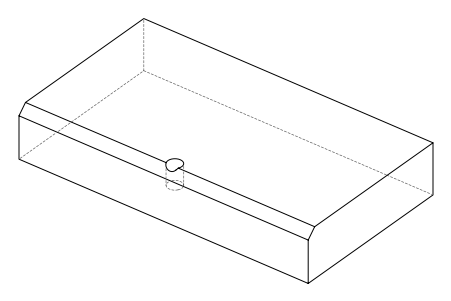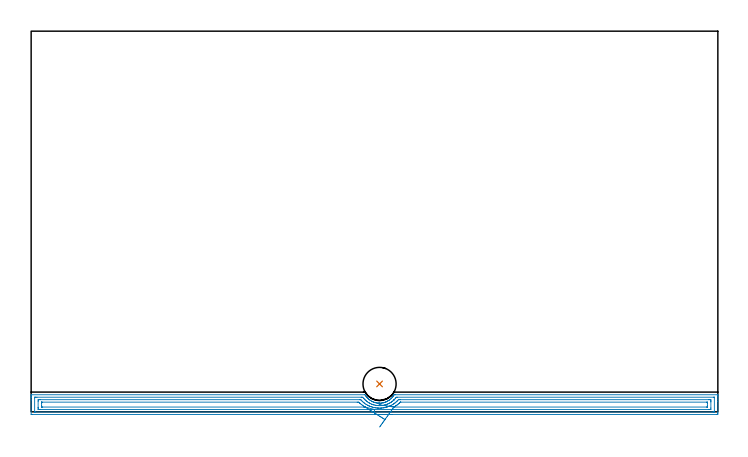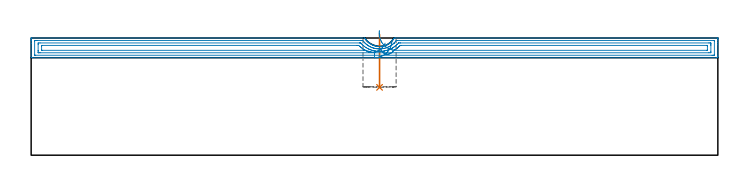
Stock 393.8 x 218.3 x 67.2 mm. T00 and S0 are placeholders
(PLAN: 2 operations, 1 tool changes, 13.1 min)
(1 INDEXABLE_INSERT_DRILL_BLIND_HOLE_FROM_SOLID | STEP1POCKET | NXT0302_009 | 0.12 min | 7948 mm3)
(2 AREA_MILL | FG_CHAMFER_SURFACE | UGT0205_001 | 12.97 min | 25023 mm3)
(TOOL NXT0302_009 | Index. Insert Drill 19mm [880-D1900L25-05] | D19 PA176 FL95 Z2)
(TOOL UGT0205_001 | Chamfer Mill 20 x 3 x 45 deg. | D20 FL50 Z2)
(OP 1 INDEXABLE_INSERT_DRILL_BLIND_HOLE_FROM_SOLID)
G17 G21 G94 G90
T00 M6
G54
G17 G0 G90 X199.8 Y16. S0 M3
G43 Z77.2 H1
G94 G81 G98 Z38.9 F250. R69.2
G80
M5
M2
(OP 2 AREA_MILL)
G17 G21 G94 G90
T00 M6
G54
G17 G0 G90 X206.9 Y-1.5 S1061 M3
G43 Z77.2 H0
Z65.9
G94 G1 X206.862 Z65.028 F250.
X206.748 Z64.164
X206.559 Z63.312
X206.297 Z62.48
X205.963 Z61.674
X205.56 Z60.9
X205.092 Z60.164
X204.56 Z59.472
X203.971 Z58.829
X203.328 Z58.24
X202.636 Z57.708
X201.9 Z57.24
X201.126 Z56.837
X200.32 Z56.503
X199.488 Z56.241
X198.636 Z56.052
X197.772 Z55.938
X196.9 Z55.9
X0.63
X0.126 Y-1.495 Z55.903
X0.01 Y-1.492 Z55.906
X0. Y-1.371 Z56.026
Y6.781 Z64.175
Y8.177 Z65.573
Y8.535 Z65.93
Y9.25 Z66.65
Y9.483 Z66.883
X0.003 Y9.644 Z67.036
X0.01 Y9.797 Z67.189
X0.182 Y9.8 Z67.2
X191.088
X191.488 Y9.793 Z67.193
X191.769 Y9.343 Z66.743
X191.876 Y9.18 Z66.58
X191.984 Y9.018 Z66.416
X192.158 Y8.78 Z66.179
X192.51 Y8.347 Z65.745
X192.73 Y8.096 Z65.491
X192.878 Y7.925 Z65.323
X192.914 Y7.886 Z65.285
X193.083 Y7.725 Z65.125
X193.336 Y7.483 Z64.883
X193.469 Y7.365 Z64.765
X193.772 Y7.098 Z64.496
X193.802 Y7.073 Z64.472
X193.903 Y6.992 Z64.391
X193.962 Y6.948 Z64.348
X194.28 Y6.715 Z64.114
X194.665 Y6.455 Z63.854
X195.214 Y6.129 Z63.529
X195.268 Y6.097 Z63.497
X195.412 Y6.02 Z63.419
X195.559 Y5.949 Z63.345
X195.655 Y5.904 Z63.303
X195.753 Y5.86 Z63.259
X195.857 Y5.814 Z63.21
X196.004 Y5.748 Z63.144
X196.453 Y5.565 Z62.961
X196.604 Y5.513 Z62.909
X196.898 Y5.412 Z62.807
X197.055 Y5.364 Z62.761
X197.205 Y5.319 Z62.717
X197.347 Y5.278 Z62.673
X197.628 Y5.205 Z62.601
X197.934 Y5.14 Z62.537
X198.241 Y5.084 Z62.481
X198.687 Y5.021 Z62.42
X198.905 Y5. Z62.399
X199.033 Y4.989 Z62.387
X199.134 Y4.98 Z62.376
X199.299 Y4.972 Z62.368
X199.581 Y4.96 Z62.352
X199.682 Y4.962 Z62.35
X199.724 Y4.96 Z62.352
X199.774 Z62.35
X199.912 Y4.959 Z62.353
X200.028 Y4.961 Z62.352
X200.475 Y4.98 Z62.378
X200.755 Y5.006 Z62.405
X200.922 Y5.022 Z62.421
X201.369 Y5.088 Z62.483
X201.816 Y5.172 Z62.565
X201.942 Y5.197 Z62.595
X201.971 Y5.204 Z62.602
X202.118 Y5.246 Z62.644
X202.265 Y5.29 Z62.683
X202.475 Y5.349 Z62.745
X202.709 Y5.417 Z62.812
X203.027 Y5.525 Z62.922
X203.158 Y5.57 Z62.967
X203.568 Y5.733 Z63.132
X203.603 Y5.747 Z63.146
X203.677 Y5.781 Z63.181
X203.97 Y5.917 Z63.314
X204.053 Y5.959 Z63.355
X204.332 Y6.098 Z63.497
X204.443 Y6.159 Z63.559
X204.497 Y6.189 Z63.588
X204.948 Y6.466 Z63.865
X204.982 Y6.488 Z63.888
X205.391 Y6.763 Z64.162
X205.415 Y6.781 Z64.181
X205.693 Y6.992 Z64.39
X206.284 Y7.498 Z64.894
X206.677 Y7.886 Z65.285
X207.178 Y8.442 Z65.841
X207.25 Y8.535 Z65.933
X207.441 Y8.78 Z66.179
X207.63 Y9.052 Z66.451
X207.75 Y9.223 Z66.622
X207.787 Y9.281 Z66.681
X208.039 Y9.674 Z67.074
X208.077 Y9.738 Z67.138
X208.113 Y9.793 Z67.193
X208.971 Y9.8 Z67.2
X393.618
X393.79 Y9.797 Z67.189
X393.797 Y9.644 Z67.036
X393.8 Y9.483 Z66.883
Y9.25 Z66.65
Y8.535 Z65.93
Y7.3 Z64.697
Y5.904 Z63.299
Y-0.495 Z56.903
X393.795 Y-1.112 Z56.286
X393.79 Y-1.493 Z55.905
X393.563 Y-1.496 Z55.902
X393.17 Y-1.5 Z55.9
X196.9
Y-0.086 Z57.314
X2.418 Y-0.085 Z57.315
X2.265 Y-0.084 Z57.316
X2.058 Y-0.08 Z57.32
X2.014 Y-0.079 Z57.321
X2.008 Y-0.051 Z57.349
X2.005 Y-0.016 Z57.384
X2.001 Y0.174 Z57.574
X2. Y8.067 Z65.467
X2.003 Y8.204 Z65.604
X2.006 Y8.313 Z65.713
X2.01 Y8.379 Z65.779
X2.048 Y8.38 Z65.78
X2.418 Y8.384 Z65.784
X2.57 Y8.385 Z65.785
X3.312 Y8.386 Z65.786
X189.3 Y8.385 Z65.785
X189.453
X190.194 Y8.379 Z65.779
X190.774 Y7.658 Z65.058
X191.088 Y7.293 Z64.693
X191.34 Y7.024 Z64.424
X191.595 Y6.781 Z64.181
X191.982 Y6.424 Z63.824
X192.265 Y6.178 Z63.578
X192.621 Y5.904 Z63.304
X192.876 Y5.716 Z63.116
X193.476 Y5.315 Z62.715
X193.842 Y5.097 Z62.497
X193.969 Y5.027 Z62.427
X194.424 Y4.791 Z62.191
X194.665 Y4.681 Z62.081
X195.301 Y4.403 Z61.803
X195.559 Y4.3 Z61.7
X195.604 Y4.283 Z61.683
X195.641 Y4.27 Z61.67
X195.997 Y4.15 Z61.55
X196.453 Y4.012 Z61.412
X196.65 Y3.957 Z61.357
X197.347 Y3.793 Z61.193
X197.795 Y3.711 Z61.111
X198.241 Y3.648 Z61.048
X198.421 Y3.626 Z61.026
X198.982 Y3.575 Z60.975
X199.135 Y3.567 Z60.967
X199.749 Y3.548 Z60.948
X200.03 Y3.549 Z60.949
X200.616 Y3.575 Z60.975
X200.924 Y3.602 Z61.002
X201.425 Y3.658 Z61.058
X201.818 Y3.715 Z61.115
X202.192 Y3.783 Z61.183
X202.712 Y3.897 Z61.297
X202.913 Y3.953 Z61.353
X203.605 Y4.15 Z61.55
X204.255 Y4.391 Z61.791
X204.5 Y4.489 Z61.889
X205.128 Y4.766 Z62.166
X205.395 Y4.898 Z62.298
X205.48 Y4.943 Z62.343
X205.633 Y5.027 Z62.427
X206.04 Y5.271 Z62.671
X206.289 Y5.426 Z62.826
X206.578 Y5.62 Z63.02
X206.986 Y5.904 Z63.304
X207.098 Y5.987 Z63.387
X207.183 Y6.054 Z63.454
X207.577 Y6.394 Z63.794
X208.017 Y6.781 Z64.181
X208.038 Y6.8 Z64.2
X208.048 Y6.809 Z64.209
X208.077 Y6.839 Z64.239
X208.478 Y7.265 Z64.665
X208.839 Y7.658 Z65.058
X208.9 Y7.728 Z65.128
X208.971 Y7.815 Z65.215
X209.285 Y8.227 Z65.627
X209.362 Y8.323 Z65.723
X209.407 Y8.379 Z65.779
X210.018 Y8.385 Z65.785
X391.382
X391.535 Y8.384 Z65.784
X391.742 Y8.38 Z65.78
X391.786 Y8.379 Z65.779
X391.792 Y8.351 Z65.751
X391.795 Y8.316 Z65.716
X391.799 Y8.126 Z65.526
X391.8 Y0.233 Z57.633
X391.797 Y0.096 Z57.496
X391.794 Y-0.013 Z57.387
X391.79 Y-0.079 Z57.321
X391.753 Y-0.08 Z57.32
X391.382 Y-0.085 Z57.315
X391.23
X390.488 Y-0.086 Z57.314
X196.9
Y1.328 Z58.728
X5.1 Y1.329 Z58.729
X4.399 Y1.33 Z58.73
X4.206 Y1.332 Z58.732
X4.021 Y1.335 Z58.735
X4.01 Y1.519 Z58.919
X4.003 Y1.718 Z59.118
X4. Y2.396 Z59.796
Y2.598 Z59.998
X4.001 Y6.105 Z63.505
X4.01 Y6.781 Z64.181
X4.019 Y6.964 Z64.364
X5.1 Y6.971 Z64.371
X188.405
X188.6 Y6.969 Z64.369
X188.983 Y6.964 Z64.364
X189.165 Y6.781 Z64.181
X189.3 Y6.64 Z64.04
X189.662 Y6.255 Z63.655
X190.023 Y5.904 Z63.304
X190.194 Y5.744 Z63.144
X190.58 Y5.403 Z62.803
X191.034 Y5.027 Z62.427
X191.088 Y4.984 Z62.384
X191.273 Y4.846 Z62.246
X191.982 Y4.374 Z61.774
X192.341 Y4.15 Z61.55
X192.876 Y3.843 Z61.243
X193.526 Y3.513 Z60.913
X193.77 Y3.405 Z60.805
X194.081 Y3.273 Z60.673
X194.665 Y3.041 Z60.441
X195.034 Y2.911 Z60.311
X195.559 Y2.748 Z60.148
X195.882 Y2.652 Z60.052
X196.303 Y2.543 Z59.943
X196.453 Y2.509 Z59.909
X196.968 Y2.396 Z59.796
X197.347 Y2.329 Z59.729
X197.429 Y2.316 Z59.716
X198.241 Y2.217 Z59.617
X198.446 Y2.195 Z59.595
X198.81 Y2.166 Z59.566
X199.135 Y2.151 Z59.551
X199.394 Y2.143 Z59.543
X200.03 Y2.135 Z59.535
X200.287 Y2.144 Z59.544
X200.924 Y2.177 Z59.577
X201.129 Y2.195 Z59.595
X201.818 Y2.27 Z59.67
X201.931 Y2.285 Z59.685
X202.632 Y2.396 Z59.796
X202.699 Y2.409 Z59.809
X202.712 Y2.411 Z59.811
X203.424 Y2.575 Z59.975
X203.606 Y2.626 Z60.026
X204.114 Y2.776 Z60.176
X204.5 Y2.893 Z60.293
X204.785 Y2.994 Z60.394
X205.395 Y3.215 Z60.615
X205.437 Y3.232 Z60.632
X205.536 Y3.273 Z60.673
X206.05 Y3.507 Z60.907
X206.289 Y3.619 Z61.019
X206.647 Y3.799 Z61.199
X207.183 Y4.096 Z61.496
X207.217 Y4.116 Z61.516
X207.272 Y4.15 Z61.55
X207.759 Y4.462 Z61.862
X208.077 Y4.676 Z62.076
X208.284 Y4.824 Z62.224
X208.558 Y5.027 Z62.427
X208.786 Y5.208 Z62.608
X208.971 Y5.361 Z62.761
X209.262 Y5.618 Z63.018
X209.578 Y5.904 Z63.304
X209.724 Y6.043 Z63.443
X209.865 Y6.185 Z63.585
X210.587 Y6.95 Z64.35
X210.617 Y6.965 Z64.365
X210.663 Y6.967 Z64.367
X210.76 Y6.969 Z64.369
X211.46 Y6.971 Z64.371
X211.654
X388.7
X389.401 Y6.97 Z64.37
X389.594 Y6.968 Z64.368
X389.779 Y6.965 Z64.365
X389.79 Y6.781 Z64.181
X389.797 Y6.582 Z63.982
X389.8 Y5.904 Z63.304
Y5.702 Z63.102
X389.799 Y2.195 Z59.595
X389.79 Y1.519 Z58.919
X389.781 Y1.335 Z58.735
X388.7 Y1.329 Z58.729
X196.9 Y1.328 Z58.728
X191.562 Y2.749 Z60.149
X191.449 Y2.746 Z60.146
X191.356 Y2.744 Z60.144
X191.088 Y2.743 Z60.143
X190.734
X6.535
X6.15 Y2.745 Z60.145
X6.084 Y2.746 Z60.146
X6.021 Y2.749 Z60.149
X6.01 Y2.838 Z60.238
X6. Y3.268 Z60.668
Y5.022 Z62.422
X6.001 Y5.463 Z62.863
X6.003 Y5.517 Z62.917
X6.007 Y5.543 Z62.943
X6.01 Y5.55 Z62.95
X6.025 Y5.552 Z62.952
X6.168 Y5.555 Z62.955
X6.348 Y5.557 Z62.957
X186.971 Y5.556 Z62.956
X187.511 Y5.553 Z62.953
X187.872 Y5.55 Z62.95
X188.405 Y5.063 Z62.463
X188.446 Y5.027 Z62.427
X188.897 Y4.629 Z62.029
X189.3 Y4.285 Z61.685
X189.469 Y4.15 Z61.55
X189.88 Y3.84 Z61.24
X190.194 Y3.625 Z61.025
X190.724 Y3.273 Z60.673
X191.088 Y3.044 Z60.444
X191.413 Y2.844 Z60.244
X191.562 Y2.749 Z60.149
X192.226 Y2.328 Z59.771
X192.916 Y1.891 Z59.463
X193.625 Y1.441 Z59.228
X194.349 Y0.982 Z59.066
X195.082 Y0.517 Z58.98
X195.819 Y0.05 Z58.97
X196.554 Y-0.416 Z59.036
X197.281 Y-0.877 Z59.177
X197.995 Y-1.329 Z59.393
X198.69 Y-1.77 Z59.682
X199.361 Y-2.196 Z60.042
X200.004 Y-2.603 Z60.469
X200.612 Y-2.988 Z60.961
X201.182 Y-3.35 Z61.514
X201.709 Y-3.684 Z62.124
X202.189 Y-3.988 Z62.785
X202.619 Y-4.261 Z63.494
X202.995 Y-4.499 Z64.244
G0 X199.839 Y-8.689 Z61.599
G1 X200.177 Y-8.218 Z60.947
X200.546 Y-7.703 Z60.348
X200.944 Y-7.146 Z59.806
X201.368 Y-6.554 Z59.326
X201.815 Y-5.93 Z58.912
X202.281 Y-5.279 Z58.565
X202.763 Y-4.606 Z58.29
X203.257 Y-3.916 Z58.088
X203.759 Y-3.214 Z57.961
X204.266 Y-2.506 Z57.909
X204.774 Y-1.797 Z57.934
X205.278 Y-1.092 Z58.035
X205.776 Y-0.397 Z58.21
X206.262 Y0.282 Z58.46
X206.734 Y0.942 Z58.781
X207.188 Y1.576 Z59.172
X207.621 Y2.18 Z59.629
X208.028 Y2.749 Z60.149
X208.033 Y2.756 Z60.156
X208.047 Y2.769 Z60.169
X208.057 Y2.777 Z60.177
X208.077 Y2.789 Z60.189
X208.385 Y2.971 Z60.371
X208.89 Y3.273 Z60.673
X208.94 Y3.304 Z60.704
X208.971 Y3.325 Z60.725
X209.468 Y3.663 Z61.063
X209.865 Y3.943 Z61.343
X209.985 Y4.032 Z61.432
X210.135 Y4.15 Z61.55
X210.473 Y4.431 Z61.831
X210.76 Y4.674 Z62.074
X210.948 Y4.843 Z62.243
X211.147 Y5.027 Z62.427
X211.403 Y5.273 Z62.673
X211.654 Y5.516 Z62.916
X211.702 Y5.55 Z62.95
X211.743 Y5.553 Z62.953
X211.831 Y5.555 Z62.955
X212.008 Y5.557 Z62.957
X387.265
X387.65 Y5.555 Z62.955
X387.716 Y5.554 Z62.954
X387.779 Y5.551 Z62.951
X387.79 Y5.462 Z62.862
X387.8 Y5.032 Z62.432
Y3.278 Z60.678
X387.799 Y2.837 Z60.237
X387.797 Y2.783 Z60.183
X387.793 Y2.757 Z60.157
X387.79 Y2.75 Z60.15
X387.775 Y2.748 Z60.148
X387.632 Y2.744 Z60.144
X387.452 Y2.743 Z60.143
X208.4
X208.077 Y2.745 Z60.145
X208.044 Y2.747 Z60.147
X208.028 Y2.749 Z60.149
X207.181 Y2.877 Z60.315
X206.352 Y3.001 Z60.555
X205.546 Y3.122 Z60.867
X204.77 Y3.239 Z61.249
X204.031 Y3.35 Z61.697
X203.332 Y3.455 Z62.21
X202.681 Y3.553 Z62.781
X202.081 Y3.643 Z63.408
X201.537 Y3.725 Z64.086
X201.054 Y3.797 Z64.809
X200.636 Y3.86 Z65.571
X200.284 Y3.913 Z66.368
X200.002 Y3.955 Z67.193
X199.793 Y3.987 Z68.039
X199.657 Y4.007 Z68.9
X199.596 Y4.016 Z69.771
X199.611 Y4.014 Z70.643
X199.7 Y4.001 Z71.511
G0 Z77.2
M5
M2
